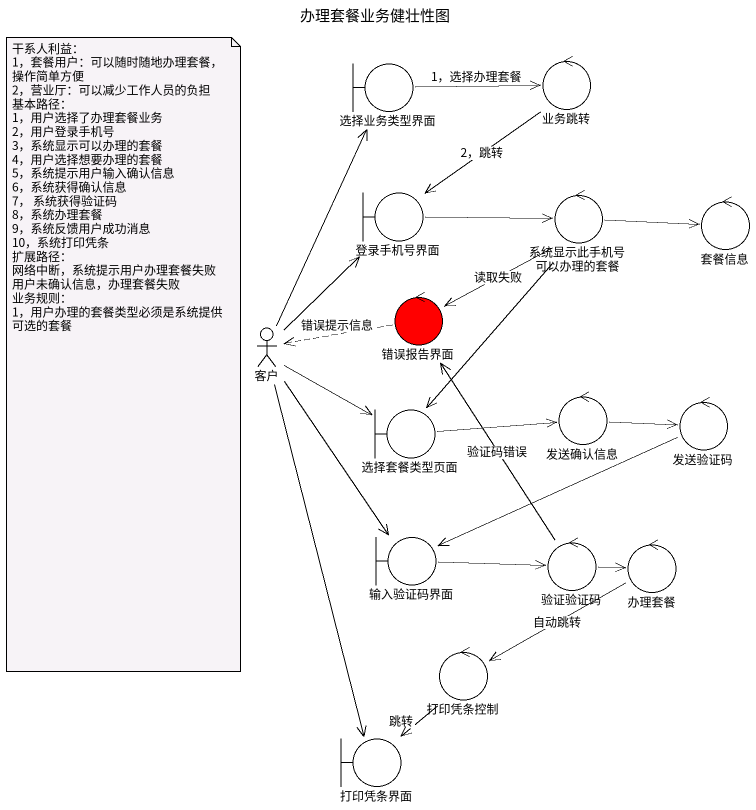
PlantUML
@startuml
title 办理套餐业务健壮性图
boundary 选择业务类型界面
control 业务跳转
boundary 登录手机号界面
control 系统显示此手机号可以办理的套餐
control 套餐信息
control 错误报告界面 #FF0000
actor 客户
boundary 选择套餐类型页面
control 发送确认信息
control 发送验证码
boundary 输入验证码界面
control 验证验证码
control 办理套餐
control 打印凭条控制
boundary 打印凭条界面
选择业务类型界面 -right-> 业务跳转 : 1，选择办理套餐
业务跳转 --> 登录手机号界面 : 2，跳转
登录手机号界面 -right-> 系统显示此手机号可以办理的套餐
系统显示此手机号可以办理的套餐 -right-> 套餐信息
系统显示此手机号可以办理的套餐 -left-> 错误报告界面 : 读取失败
系统显示此手机号可以办理的套餐 --> 选择套餐类型页面
错误报告界面 .left.> 客户 : 错误提示信息
客户 -up-> 选择业务类型界面
客户 -up-> 登录手机号界面
客户 --> 选择套餐类型页面
客户 --> 输入验证码界面
客户 --> 打印凭条界面
选择套餐类型页面 -right-> 发送确认信息
发送确认信息 -right-> 发送验证码
发送验证码 -left-> 输入验证码界面
输入验证码界面 -right-> 验证验证码
验证验证码 -up-> 错误报告界面 : 验证码错误
验证验证码 -right-> 办理套餐
办理套餐 -left-> 打印凭条控制 : 自动跳转
打印凭条控制 --> 打印凭条界面 : 跳转
note as N1
  干系人利益：
  1，套餐用户：可以随时随地办理套餐，操作简单方便
  2，营业厅：可以减少工作人员的负担
  基本路径：
  1，用户选择了办理套餐业务
  2，用户登录手机号
  3，系统显示可以办理的套餐
  4，用户选择想要办理的套餐
  5，系统提示用户输入确认信息
  6，系统获得确认信息
  7， 系统获得验证码
  8，系统办理套餐
  9，系统反馈用户成功消息
  10，系统打印凭条
  扩展路径：
  网络中断，系统提示用户办理套餐失败
  用户未确认信息，办理套餐失败
  业务规则：
  1，用户办理的套餐类型必须是系统提供可选的套餐
end note
@enduml
